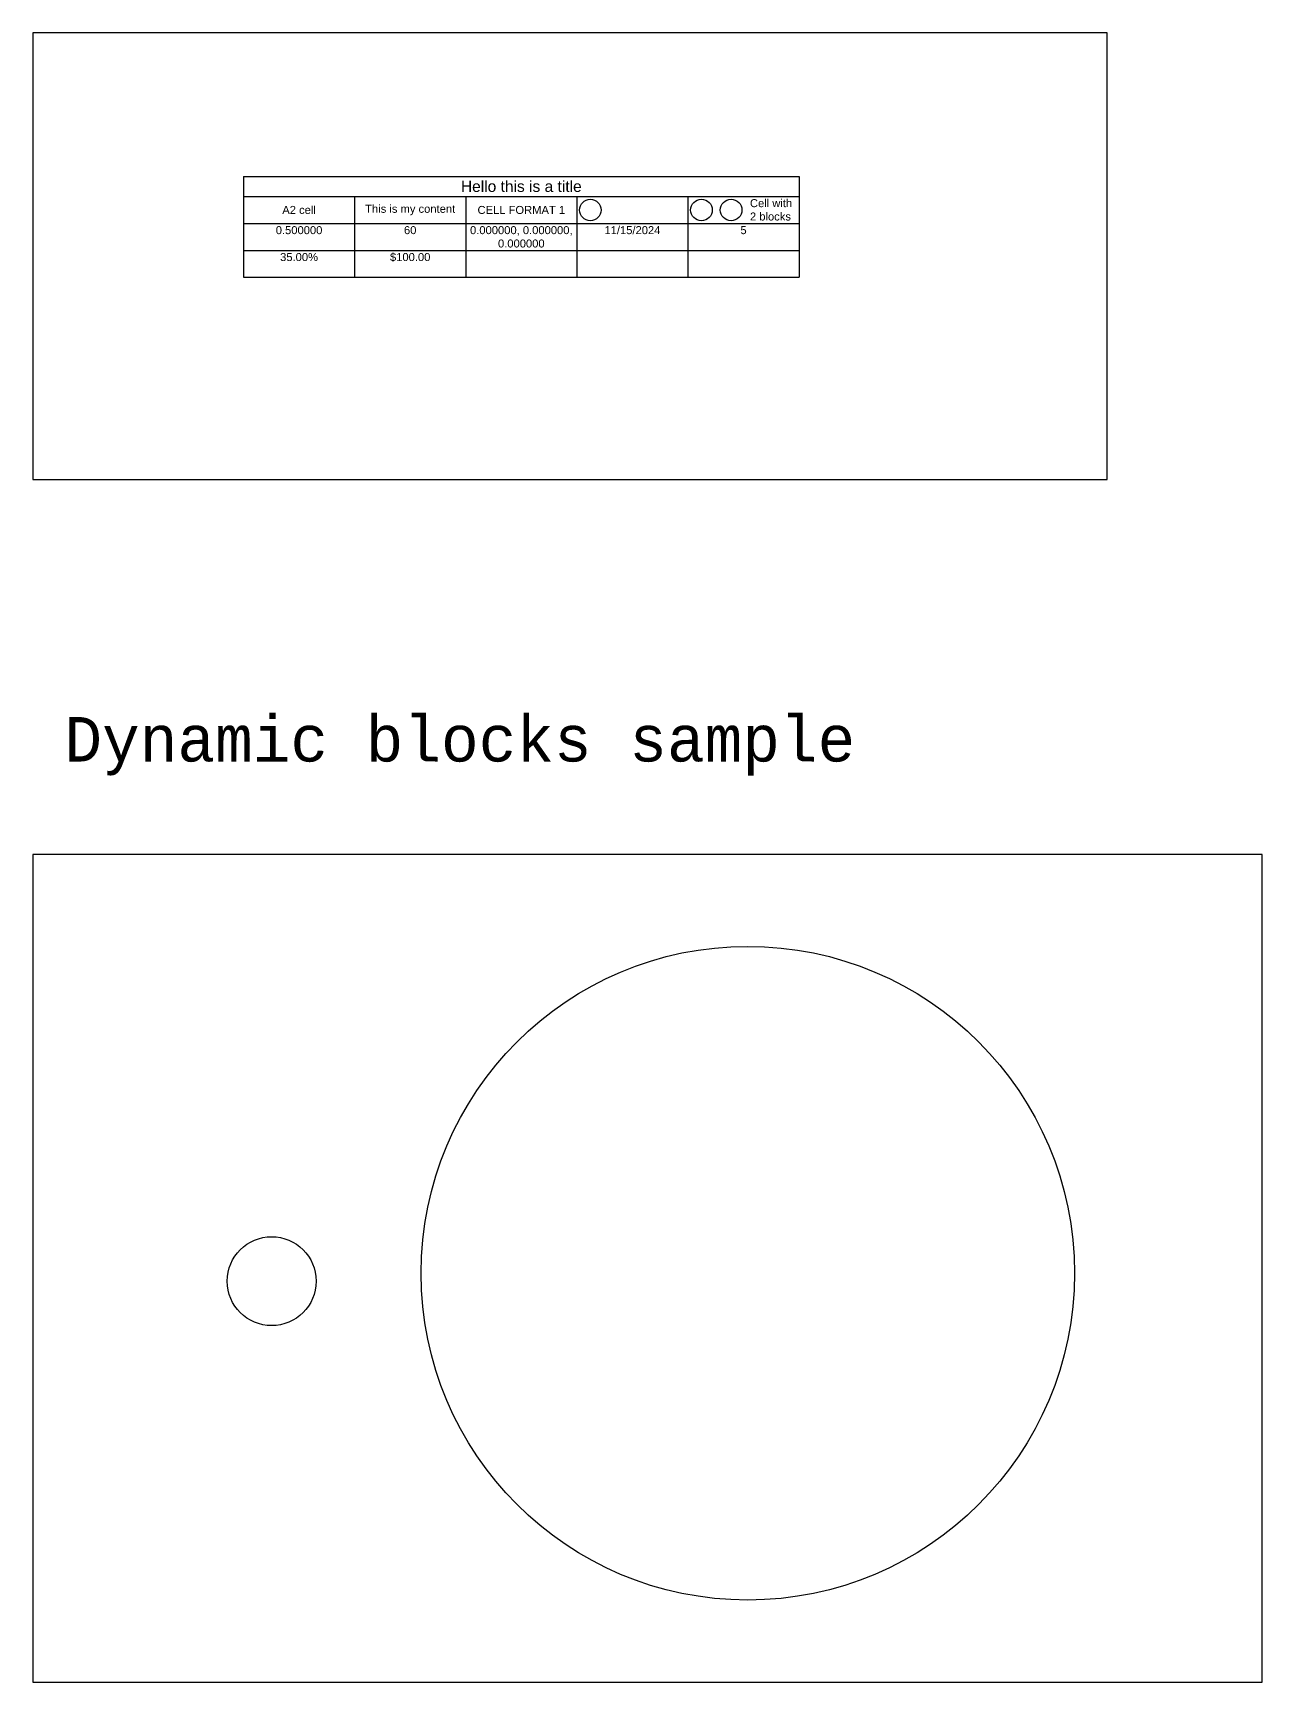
# Model space of a CAD drawing. Header units: inches. Extents: x 0 to 1852, y -566 to 111.
# Drawn here: x 13.65 to 41.31, y -174.56 to -137.48 of the extents above; entities that cross this region are included whole.
import ezdxf

# ---------------------------------------------------------------- set-up
doc = ezdxf.new("R2010")
doc.units = ezdxf.units.IN
doc.header["$MEASUREMENT"] = 0
doc.styles.add('custom_text_style', font='consola.ttf')
doc.styles.get("Standard").update_dxf_attribs({"font": 'arial.ttf'})

# ---------------------------------------------------------------- blocks, each defined once
blk = doc.blocks.new('my_block')
blk.add_circle((163.2, 43.9), 40.8)
blk = doc.blocks.new('*U25')
at = {"color": 0, "transparency": 16777216, "xscale": 0.005963880485348642, "yscale": 0.005963880485348642, "zscale": 0.005963880485348642}
for p in [(9.33, -1.019), (9.997, -1.019)]:
    blk.add_blockref('my_block', p, dxfattribs=at)
at = {"color": 0, "transparency": 16777216, "insert": (11.394, -0.513), "char_height": 0.18, "width": 1.02063, "attachment_point": 1}
blk.add_mtext('Cell with 2 blocks', dxfattribs=at)
blk = doc.blocks.new('*T16')
at = {"color": 0, "linetype": 'ByBlock', "lineweight": -2, "transparency": 16777216}
for p, q in [((0, 0), (12.5, 0)), ((0, 0), (0, -2.269)), ((12.5, 0), (12.5, -2.269)), ((0, -0.453), (12.5, -0.453)), ((2.5, -0.453), (2.5, -2.269)), ((5, -0.453), (5, -2.269)), ((7.5, -0.453), (7.5, -2.269)), ((10, -0.453), (10, -2.269)), ((0, -1.06), (12.5, -1.06)), ((0, -1.665), (12.5, -1.665)), ((0, -2.269), (12.5, -2.269))]:
    blk.add_line(p, q, dxfattribs=at)
at = {"color": 0, "transparency": 16777216, "xscale": 0.005963880485348642, "yscale": 0.005963880485348642, "zscale": 0.005963880485348642}
blk.add_blockref('my_block', (6.83, -1.019), dxfattribs=at)
at = {"color": 0, "transparency": 16777216}
blk.add_blockref('*U25', (0, 0), dxfattribs=at)
for s, insert, char_height, width, attachment_point in [('Hello this is a title', (6.25, -0.227), 0.25, 12.38, 5), ('A2 cell', (1.25, -0.757), 0.18, 2.38, 5), ('This is my content', (3.75, -0.757), 0.18, 2.38, 5), ('CELL FORMAT 1', (6.25, -0.757), 0.18, 2.38, 5), ('11/15/2024', (8.75, -1.12), 0.18, 2.38, 2), ('0.500000', (1.25, -1.12), 0.18, 2.38, 2), ('60', (3.75, -1.12), 0.18, 2.38, 2), ('0.000000, 0.000000, 0.000000', (6.25, -1.12), 0.18, 2.38, 2), ('5', (11.25, -1.12), 0.18, 2.38, 2), ('35.00%', (1.25, -1.725), 0.18, 2.38, 2), ('$100.00', (3.75, -1.725), 0.18, 2.38, 2)]:
    blk.add_mtext(s, dxfattribs=dict(at, insert=insert, char_height=char_height, width=width, attachment_point=attachment_point))
blk = doc.blocks.new('*U18')
blk.add_circle((0, 0), 1)
blk = doc.blocks.new('*U19')
blk.add_circle((6.347, 0.18), 7.35)

msp = doc.modelspace()

# ---------------------------------------------------------------- linework, layer by layer
for points in [[(13.65383, -137.4806), (13.65383, -147.52376), (37.82237, -147.52376), (37.82237, -137.4806)], [(13.65383, -155.95225), (13.65383, -174.56308), (41.30565, -174.56308), (41.30565, -155.95225)]]:
    msp.add_lwpolyline(points, close=True)

# ---------------------------------------------------------------- block references
for name, p in [('*T16', (18.39058, -140.70433)), ('*U19', (23.38955, -165.54963)), ('*U18', (19.02481, -165.54963))]:
    msp.add_blockref(name, p)

# ---------------------------------------------------------------- texts
at = {"style": 'custom_text_style'}
msp.add_text('Dynamic blocks sample', height=1, dxfattribs=at).set_placement((14.36167, -153.86373))

doc.saveas('drawing.dxf')
